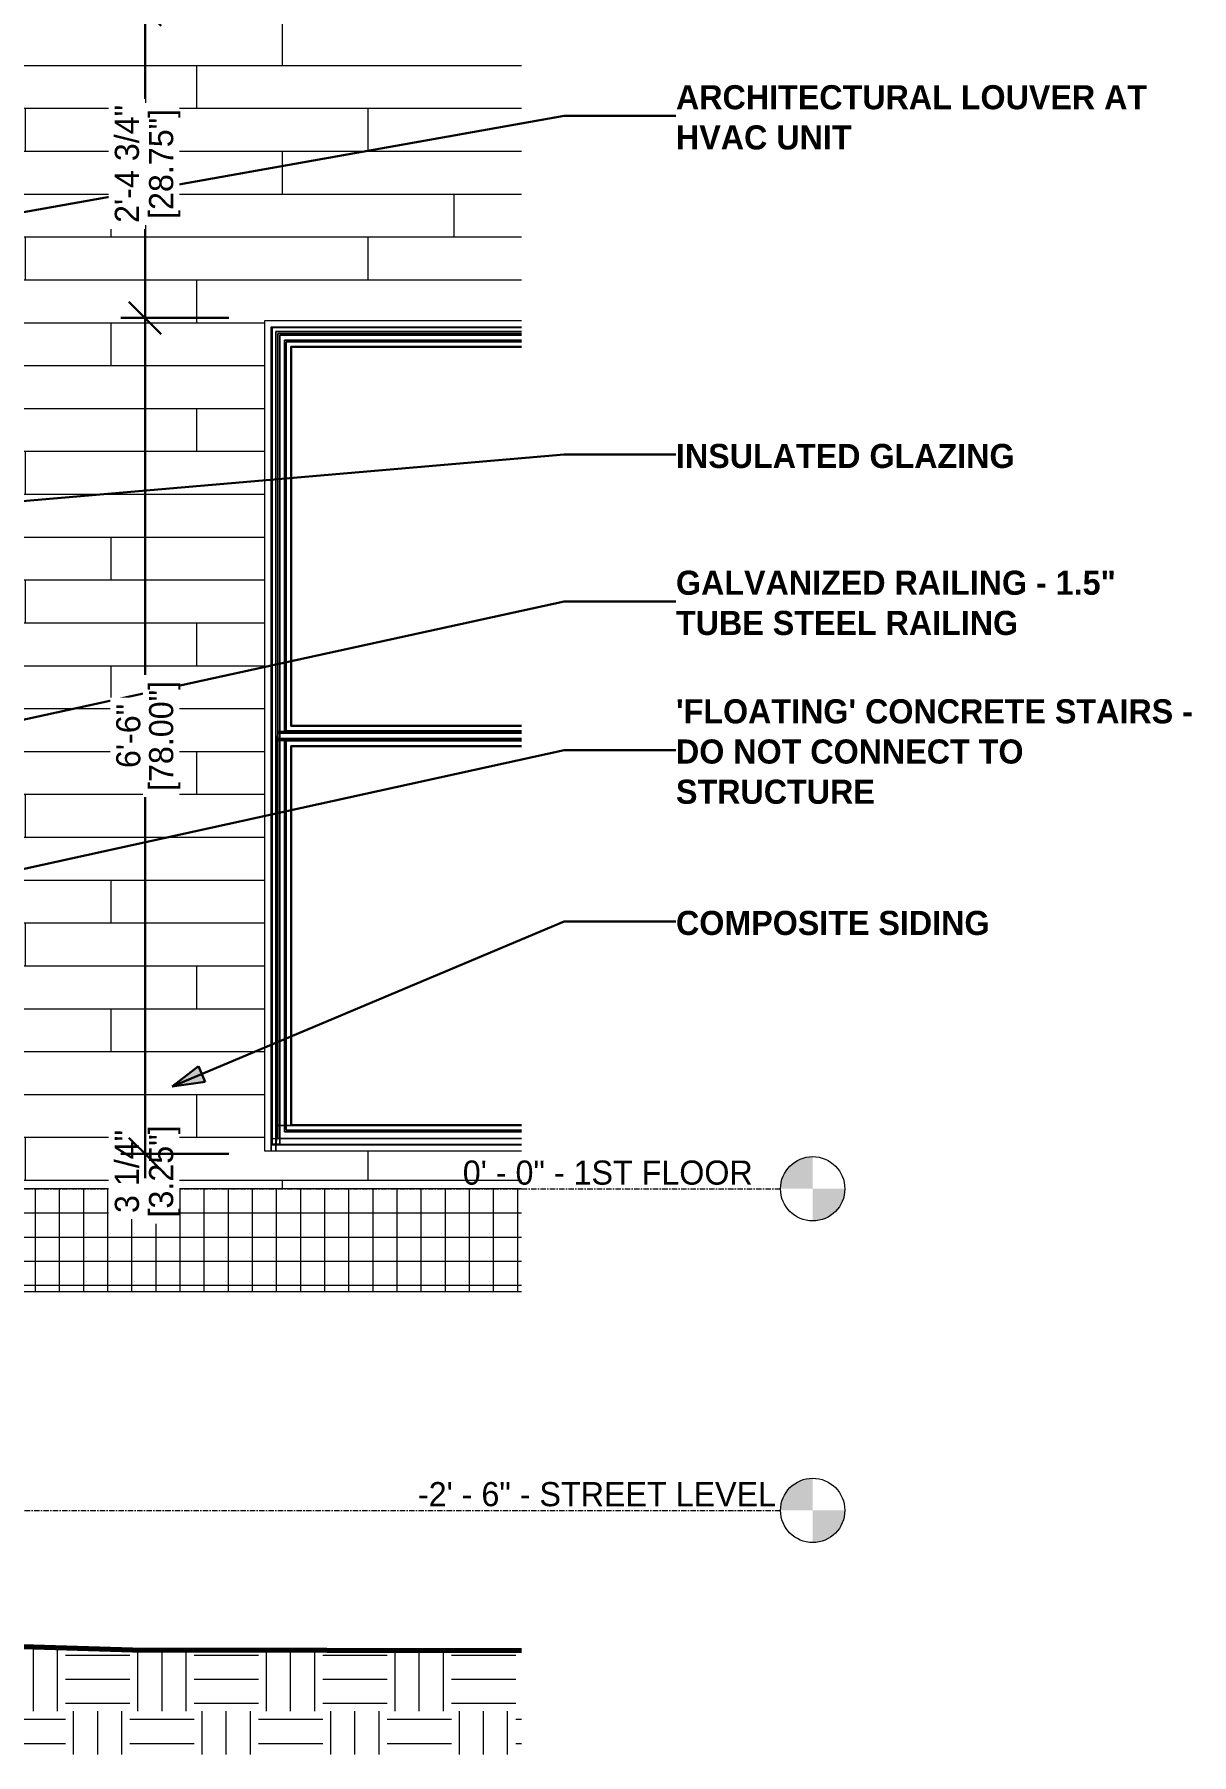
# Model space of a CAD drawing. Header units: inches. Extents: x 11989 to 12760, y -88 to 477.
# Drawn here: x 12647.6 to 12755.6, y -52.8 to 107.7 of the extents above; entities that cross this region are included whole.
import ezdxf

# ---------------------------------------------------------------- set-up
doc = ezdxf.new("R2010")
doc.units = ezdxf.units.IN
doc.header["$MEASUREMENT"] = 0
doc.linetypes.add('Grid Line 1_2_', pattern=[0.875, 0.5, -0.125, 0.125, -0.125])
for name, color, linetype, lineweight in [('0-4', 250, 'Continuous', 5), ('0-5', 165, 'Continuous', 5), ('A-ANNO-DIMS-1', 211, 'Continuous', 30), ('A-FLOR-LEVL', 51, 'Continuous', 9), ('A-FLOR-LEVL-1', 51, 'Grid Line 1_2_', 9), ('A-FLOR-LEVL-2', 147, 'Continuous', 9), ('A-GLAZ-3', 151, 'Continuous', 9), ('A-WALL-9', 113, 'Continuous', 9), ('A-WALL-PATT-3', 111, 'Continuous', 9), ('C-TOPO', 7, 'Continuous', 9), ('C-TOPO-2', 250, 'Continuous', 70), ('G-ANNO-TEXT', 231, 'Continuous', 30), ('G-ANNO-TEXT-1', 231, 'Continuous', 9), ('S-FNDN-2', 32, 'Continuous', 9)]:
    doc.layers.add(name, color=color, linetype=linetype, lineweight=lineweight)
doc.styles.add('Century Gothic', font='ufonts.com_century-gothic.ttf', dxfattribs={"height": 2.25})
doc.styles.add('Century Gothic_B', font='GOTHICB.TTF', dxfattribs={"height": 2.25})
doc.dimstyles.new('OD__1_16__Tol__', dxfattribs={"dimscale": 12, "dimtxt": 2.349379, "dimasz": 0.25, "dimexe": 0.1875, "dimexo": 0.125, "dimgap": 0.03125, "dimtad": 1, "dimdec": 4, "dimrnd": 0.0625, "dimzin": 3, "dimdsep": 46, "dimlunit": 4, "dimtxsty": 'Century Gothic', "dimblk1": 'OBLIQUE', "dimblk2": 'OBLIQUE', "dimsah": 1, "dimcen": 0.09, "dimdle": 0.1875, "dimazin": 0, "dimtfac": 1, "dimtdec": 4, "dimtix": 1, "dimtmove": 0, "dimatfit": 3, "dimfxl": 1, "dimtvp": 1, "dimtfill": 1, "dimfrac": 2, "dimtolj": 1, "dimtzin": 0, "dimlwd": 30, "dimlwe": 30, "dimarcsym": 2})

# ---------------------------------------------------------------- blocks, each defined once
blk = doc.blocks.new('CTR  - Topography_rvt-2-ELEVATION AT HVAC SCREEN')
at = {"layer": 'C-TOPO'}
h = blk.add_hatch(dxfattribs=at)
h.set_pattern_fill('FP_24', color=256, style=0, pattern_type=2)
h.set_pattern_definition([(0, (2870.499, 0), (6, 6), [6, -6]), (0, (2870.499, 2.25), (6, 6), [6, -6]), (0, (2870.499, 4.5), (6, 6), [6, -6]), (90, (2871.249, 5.25), (-6, 6), [6, -6]), (90, (2873.499, 5.25), (-6, 6), [6, -6]), (90, (2875.749, 5.25), (-6, 6), [6, -6])])
h.paths.add_polyline_path([(3356.56, -52.79), (3392.84, -52.79), (3392.84, -43.09), (3356.56, -43.05), (3268.37, -40.42), (3220.25, -40.35), (3184.76, -39.86), (3156.41, -39.79), (3144.32, -40.17), (3144.32, -52.79), (3353.85, -52.79)], flags=0)
for p, q in [((3392.84, -9.6), (3301.14, -9.6)), ((3268.37, -40.42), (3356.56, -43.05)), ((3356.56, -43.05), (3392.84, -43.09))]:
    blk.add_line(p, q, dxfattribs=at)
at = {"layer": 'C-TOPO-2'}
for p, q in [((3356.56, -43.05), (3268.37, -40.42)), ((3392.84, -43.09), (3356.56, -43.05))]:
    blk.add_line(p, q, dxfattribs=at)
blk = doc.blocks.new('Level - Level Head - Circle-V12-ELEVATION AT HVAC SCREEN')
at = {"layer": 'A-FLOR-LEVL'}
h = blk.add_hatch(color=256, dxfattribs=at)
edge = h.paths.add_edge_path(flags=0)
edge.add_line((3420.02, 0), (3417.02, 0))
edge.add_arc((3420.02, 0), 3, 90, 180, ccw=False)
edge.add_line((3420.02, 3), (3420.02, 0))
h = blk.add_hatch(color=256, dxfattribs=at)
edge = h.paths.add_edge_path(flags=0)
edge.add_line((3420.02, -3), (3420.02, 0))
edge.add_line((3420.02, 0), (3423.02, 0))
edge.add_arc((3420.02, 0), 3, 270, 360, ccw=False)
at = {"layer": 'A-FLOR-LEVL-2'}
blk.add_circle((3420.02, 0), 3, dxfattribs=at)
blk = doc.blocks.new('CTR - 1st Phase - Common Walls_rvt-2-ELEVATION AT HVAC SCREEN')
at = {"layer": 'A-FLOR-LEVL-1'}
for p, q in [((3010.49, 0), (3417.02, 0)), ((3010.49, -30), (3417.02, -30))]:
    blk.add_line(p, q, dxfattribs=at)
at = {"layer": '0-5'}
for p in [(0, 0), (0, -30)]:
    blk.add_blockref('Level - Level Head - Circle-V12-ELEVATION AT HVAC SCREEN', p, dxfattribs=at)
at = {"layer": 'A-FLOR-LEVL', "char_height": 2.25, "attachment_point": 1, "style": 'Century Gothic'}
for s, insert, width in [('0\' - 0" - 1ST FLOOR', (3387.37, 2.64), 32.4967), ('-2\' - 6" - STREET LEVEL', (3383.19, -27.36), 37.572)]:
    blk.add_mtext(s, dxfattribs=dict(at, insert=insert, width=width))
blk = doc.blocks.new('CTR - 1st Phase -Stairs _ Elevators_rvt-2-ELEVATION AT HVAC SCREEN')
at = {"layer": 'A-FLOR-LEVL-1'}
for p, q in [((3010.49, 0), (3417.02, 0)), ((3010.49, -30), (3417.02, -30))]:
    blk.add_line(p, q, dxfattribs=at)
at = {"layer": '0-5'}
for p in [(0, 0), (0, -30)]:
    blk.add_blockref('Level - Level Head - Circle-V12-ELEVATION AT HVAC SCREEN', p, dxfattribs=at)
at = {"layer": 'A-FLOR-LEVL', "char_height": 2.25, "attachment_point": 1, "style": 'Century Gothic'}
for s, insert, width in [('0\' - 0" - 1ST FLOOR', (3387.37, 2.64), 32.4967), ('-2\' - 6" - STREET LEVEL', (3383.19, -27.36), 37.572)]:
    blk.add_mtext(s, dxfattribs=dict(at, insert=insert, width=width))
blk = doc.blocks.new('Window-Double_Hung-Marvin-Essential - ESDH3066 - 1st Floor-3357218-ELEVATION AT HVAC SCREEN')
at = {"layer": 'A-GLAZ-3'}
for p, q in [((3369.5, 80.41), (3392.84, 80.41)), ((3369.5, 80.41), (3369.58, 80.33)), ((3369.5, 4.09), (3369.5, 80.41)), ((3369.54, 80.38), (3369.54, 4.66)), ((3392.84, 80.38), (3369.54, 80.38)), ((3369.54, 80.38), (3392.84, 80.38)), ((3369.54, 4.66), (3369.54, 80.38)), ((3392.84, 80.33), (3369.58, 80.33)), ((3369.58, 80.33), (3369.58, 4.17)), ((3392.84, 79.97), (3369.94, 79.97)), ((3369.94, 79.97), (3369.94, 42.25)), ((3369.94, 3.5), (3369.94, 79.97)), ((3369.94, 79.97), (3392.84, 79.97)), ((3392.84, 79.81), (3370.1, 79.81)), ((3370.1, 79.81), (3370.1, 42)), ((3370.1, 41.94), (3370.1, 79.81)), ((3370.1, 79.81), (3392.84, 79.81)), ((3370.1, 41.94), (3370.1, 79.81)), ((3370.1, 79.81), (3392.84, 79.81)), ((3370.1, 79.81), (3370.1, 41.94)), ((3392.84, 79.81), (3370.1, 79.81)), ((3392.84, 79.63), (3370.29, 79.63)), ((3370.29, 79.63), (3370.29, 4.19)), ((3370.29, 79.63), (3392.84, 79.63)), ((3370.29, 4.17), (3370.29, 79.63)), ((3392.84, 79.19), (3370.72, 79.19)), ((3370.72, 79.19), (3370.72, 42.56)), ((3370.72, 42.56), (3370.72, 79.19)), ((3370.72, 79.19), (3392.84, 79.19)), ((3370.88, 42.72), (3370.88, 79.03)), ((3370.88, 79.03), (3392.84, 79.03)), ((3392.84, 79.03), (3370.88, 79.03)), ((3370.88, 79.03), (3370.88, 42.72)), ((3371.38, 78.53), (3371.32, 78.59)), ((3371.32, 43.16), (3371.32, 78.59)), ((3371.32, 78.59), (3392.84, 78.59)), ((3371.38, 78.53), (3371.32, 78.59)), ((3371.32, 78.59), (3371.32, 43.16)), ((3392.84, 78.59), (3371.32, 78.59)), ((3392.84, 78.53), (3371.38, 78.53)), ((3371.38, 78.53), (3392.84, 78.53)), ((3371.38, 78.53), (3371.38, 43.22)), ((3371.38, 43.22), (3371.38, 78.53)), ((3371.38, 43.22), (3371.38, 78.53)), ((3371.38, 78.53), (3371.38, 43.22)), ((3371.38, 78.53), (3392.84, 78.53)), ((3392.84, 78.53), (3371.38, 78.53)), ((3369.94, 42.25), (3369.94, 5.91)), ((3369.94, 42.25), (3370, 42.25)), ((3369.94, 4.46), (3369.94, 42.25)), ((3370, 42.25), (3369.94, 42.25)), ((3369.94, 42.25), (3369.94, 4.2)), ((3370, 42.25), (3370, 4.46)), ((3370, 4.2), (3370, 42.25)), ((3370.1, 42.56), (3370.1, 42.68)), ((3370.1, 42.68), (3370.29, 42.68)), ((3370.29, 42.68), (3370.1, 42.68)), ((3370.1, 42.68), (3370.1, 42.5)), ((3370.1, 42.5), (3370.1, 42.56)), ((3370.1, 42.56), (3370.1, 42.5)), ((3370.1, 42.5), (3370.1, 42.56)), ((3370.1, 42.5), (3370.1, 42)), ((3370.1, 42), (3370.1, 42.5)), ((3370.1, 42.5), (3370.1, 42)), ((3370.1, 42), (3370.1, 42.5)), ((3370.1, 42), (3370.1, 41.94)), ((3370.1, 41.94), (3370.1, 42)), ((3370.1, 41.94), (3370.1, 42)), ((3370.1, 42), (3370.1, 41.94)), ((3370.29, 42), (3370.1, 42)), ((3370.29, 42), (3370.1, 42)), ((3370.1, 42), (3370.1, 41.94)), ((3370.1, 41.94), (3370.1, 42)), ((3370.1, 42), (3370.1, 41.94)), ((3370.1, 41.94), (3370.1, 41.81)), ((3370.1, 41.81), (3370.1, 41.94)), ((3370.1, 41.94), (3370.1, 41.81)), ((3370.1, 41.81), (3370.1, 41.94)), ((3370.1, 41.94), (3370.29, 41.94)), ((3370.29, 41.94), (3370.1, 41.94)), ((3370.29, 41.94), (3370.1, 41.94)), ((3370.29, 41.94), (3370.1, 41.94)), ((3370.1, 41.94), (3370.1, 41.81)), ((3370.1, 41.81), (3370.1, 41.94)), ((3370.1, 41.94), (3370.29, 41.94)), ((3370.29, 41.94), (3370.1, 41.94)), ((3370.29, 41.94), (3370.1, 41.94)), ((3370.1, 41.94), (3370.29, 41.94)), ((3370.1, 41.81), (3370.1, 4.69)), ((3370.1, 4.69), (3370.1, 41.81)), ((3370.29, 41.81), (3370.1, 41.81)), ((3370.29, 41.81), (3370.1, 41.81)), ((3370.1, 41.81), (3370.1, 4.69)), ((3370.1, 4.69), (3370.1, 41.81)), ((3370.29, 42.56), (3370.11, 42.56)), ((3370.11, 42.56), (3370.29, 42.56)), ((3370.29, 42.5), (3370.11, 42.5)), ((3370.11, 42.5), (3370.29, 42.5)), ((3370.29, 42.5), (3370.11, 42.5)), ((3370.11, 42.5), (3370.29, 42.5)), ((3370.29, 42.68), (3370.72, 42.68)), ((3370.72, 42.68), (3370.29, 42.68)), ((3370.72, 42.56), (3370.29, 42.56)), ((3370.29, 42.56), (3370.72, 42.56)), ((3392.84, 42.5), (3370.29, 42.5)), ((3370.29, 42.5), (3392.84, 42.5)), ((3392.84, 42.5), (3370.29, 42.5)), ((3370.29, 42.5), (3392.84, 42.5)), ((3392.84, 42), (3370.29, 42)), ((3392.84, 42), (3370.29, 42)), ((3370.29, 41.94), (3392.84, 41.94)), ((3392.84, 41.94), (3370.29, 41.94)), ((3392.84, 41.94), (3370.29, 41.94)), ((3392.84, 41.94), (3370.29, 41.94)), ((3370.29, 41.94), (3392.84, 41.94)), ((3392.84, 41.94), (3370.29, 41.94)), ((3392.84, 41.94), (3370.29, 41.94)), ((3370.29, 41.94), (3392.84, 41.94)), ((3392.84, 41.81), (3370.29, 41.81)), ((3392.84, 41.81), (3370.29, 41.81)), ((3392.84, 42.56), (3370.72, 42.56)), ((3370.72, 42.56), (3392.84, 42.56)), ((3370.72, 42.56), (3392.84, 42.56)), ((3392.84, 42.56), (3370.72, 42.56)), ((3392.84, 41.94), (3370.72, 41.94)), ((3370.72, 41.94), (3370.72, 41.81)), ((3370.72, 41.94), (3392.84, 41.94)), ((3370.72, 41.81), (3370.72, 41.94)), ((3370.72, 41.81), (3370.72, 5.31)), ((3370.72, 5.31), (3370.72, 41.81)), ((3370.73, 42.68), (3392.84, 42.68)), ((3392.84, 42.68), (3370.73, 42.68)), ((3392.84, 42.72), (3370.88, 42.72)), ((3370.88, 42.72), (3392.84, 42.72)), ((3370.88, 5.47), (3370.88, 41.78)), ((3370.88, 41.78), (3392.84, 41.78)), ((3392.84, 41.78), (3370.88, 41.78)), ((3370.88, 41.78), (3370.88, 5.47)), ((3371.38, 43.22), (3371.32, 43.16)), ((3371.38, 43.22), (3371.32, 43.16)), ((3392.84, 43.16), (3371.32, 43.16)), ((3371.32, 43.16), (3392.84, 43.16)), ((3371.38, 43.22), (3392.84, 43.22)), ((3392.84, 43.22), (3371.38, 43.22)), ((3392.84, 43.22), (3371.38, 43.22)), ((3371.38, 43.22), (3392.84, 43.22)), ((3371.38, 41.28), (3371.32, 41.34)), ((3371.32, 41.34), (3392.84, 41.34)), ((3371.32, 5.91), (3371.32, 41.34)), ((3392.84, 41.34), (3371.32, 41.34)), ((3371.32, 41.34), (3371.38, 41.28)), ((3371.32, 41.34), (3371.32, 5.91)), ((3392.84, 41.28), (3371.38, 41.28)), ((3371.38, 41.28), (3392.84, 41.28)), ((3371.38, 41.28), (3371.38, 5.97)), ((3371.38, 5.97), (3371.38, 41.28)), ((3371.38, 41.28), (3392.84, 41.28)), ((3371.38, 5.97), (3371.38, 41.28)), ((3371.38, 5.97), (3371.38, 41.28)), ((3371.38, 41.28), (3392.84, 41.28)), ((3369.94, 5.91), (3370, 5.91)), ((3370, 5.91), (3369.94, 5.91)), ((3369.94, 5.91), (3369.94, 4.66)), ((3370, 5.91), (3370.1, 5.91)), ((3370.1, 5.91), (3370, 5.91)), ((3370.1, 5.91), (3370.29, 5.91)), ((3370.29, 5.91), (3370.1, 5.91)), ((3370.29, 5.91), (3370.71, 5.91)), ((3370.71, 5.91), (3370.29, 5.91)), ((3370.72, 5.31), (3392.84, 5.31)), ((3392.84, 5.31), (3370.72, 5.31)), ((3370.73, 5.91), (3370.88, 5.91)), ((3370.88, 5.91), (3370.73, 5.91)), ((3370.88, 5.91), (3371.32, 5.91)), ((3371.32, 5.91), (3370.88, 5.91)), ((3392.84, 5.47), (3370.88, 5.47)), ((3370.88, 5.47), (3392.84, 5.47)), ((3371.38, 5.97), (3371.32, 5.91)), ((3371.32, 5.91), (3371.38, 5.97)), ((3392.84, 5.91), (3371.32, 5.91)), ((3371.32, 5.91), (3392.84, 5.91)), ((3392.84, 5.91), (3371.32, 5.91)), ((3371.32, 5.91), (3392.84, 5.91)), ((3371.38, 5.97), (3392.84, 5.97)), ((3392.84, 5.97), (3371.38, 5.97)), ((3392.84, 5.97), (3371.38, 5.97)), ((3392.84, 5.97), (3371.38, 5.97)), ((3369.5, 4.66), (3369.5, 4.19)), ((3369.5, 4.19), (3369.5, 4.66)), ((3369.58, 4.66), (3369.5, 4.66)), ((3369.5, 4.19), (3369.5, 4.09)), ((3369.5, 4.09), (3369.5, 4.19)), ((3369.5, 4.19), (3369.58, 4.19)), ((3369.58, 4.17), (3369.5, 4.09)), ((3369.5, 4.09), (3369.5, 3.51)), ((3369.5, 3.51), (3369.5, 4.09)), ((3369.5, 4.09), (3392.84, 4.09)), ((3369.54, 4.66), (3369.54, 4.64)), ((3369.54, 4.64), (3369.54, 4.66)), ((3369.54, 4.64), (3369.54, 4.19)), ((3369.54, 4.19), (3369.54, 4.64)), ((3369.54, 4.19), (3369.54, 4.12)), ((3369.54, 4.12), (3369.54, 4.19)), ((3369.54, 4.12), (3392.84, 4.12)), ((3392.84, 4.12), (3369.54, 4.12)), ((3370, 4.66), (3369.58, 4.66)), ((3369.58, 4.19), (3370.29, 4.19)), ((3370.29, 4.17), (3369.58, 4.17)), ((3369.94, 4.66), (3369.94, 4.2)), ((3370, 4.46), (3369.94, 4.46)), ((3369.94, 4.46), (3369.94, 4.2)), ((3369.94, 4.2), (3369.94, 4.19)), ((3369.94, 4.2), (3370, 4.2)), ((3369.94, 4.19), (3369.94, 4.09)), ((3369.94, 4.09), (3369.94, 3.5)), ((3370.29, 4.66), (3370, 4.66)), ((3370, 4.2), (3370, 4.46)), ((3370.1, 4.69), (3370.29, 4.69)), ((3370.29, 4.69), (3370.1, 4.69)), ((3370.1, 4.69), (3370.29, 4.69)), ((3370.29, 4.69), (3370.1, 4.69)), ((3370.29, 4.69), (3392.84, 4.69)), ((3392.84, 4.69), (3370.29, 4.69)), ((3370.29, 4.69), (3392.84, 4.69)), ((3392.84, 4.69), (3370.29, 4.69)), ((3392.84, 4.66), (3370.29, 4.66)), ((3370.29, 4.19), (3370.29, 4.17))]:
    blk.add_line(p, q, dxfattribs=at)
blk = doc.blocks.new('Level - Level Head - Circle-50818-ELEVATION AT HVAC SCREEN')
at = {"layer": 'A-FLOR-LEVL'}
h = blk.add_hatch(color=256, dxfattribs=at)
edge = h.paths.add_edge_path(flags=0)
edge.add_line((3420.02, 0), (3417.02, 0))
edge.add_arc((3420.02, 0), 3, 90, 180, ccw=False)
edge.add_line((3420.02, 3), (3420.02, 0))
h = blk.add_hatch(color=256, dxfattribs=at)
edge = h.paths.add_edge_path(flags=0)
edge.add_line((3420.02, -3), (3420.02, 0))
edge.add_line((3420.02, 0), (3423.02, 0))
edge.add_arc((3420.02, 0), 3, 270, 360, ccw=False)
blk.add_circle((3420.02, 0), 3, dxfattribs=at)
blk = doc.blocks.new('_Oblique')
at = {"color": 0, "linetype": 'ByBlock', "lineweight": -2}
blk.add_line((-0.5, -0.5), (0.5, 0.5), dxfattribs=at)
blk = doc.blocks.new('DIMBLOCK47-ELEVATION AT HVAC SCREEN')
at = {"layer": 'A-ANNO-DIMS-1', "color": 0, "lineweight": 30, "transparency": 16777216}
for p, q in [((12657.92, 3.25), (12657.92, 6.25)), ((12665.73, 3.25), (12655.67, 3.25)), ((12657.92, 0), (12657.92, 3.25)), ((12657.3, 0), (12660.17, 0)), ((12657.92, 0), (12657.92, -3))]:
    blk.add_line(p, q, dxfattribs=at)
at = {"layer": 'Defpoints', "color": 0, "transparency": 16777216}
blk.add_point((12667.23, 3.25), dxfattribs=at)
at = {"layer": 'A-ANNO-DIMS-1', "color": 0, "lineweight": 30, "transparency": 16777216, "xscale": 3, "yscale": 3, "zscale": 3}
for p, rotation in [((12657.92, 3.25), 270), ((12657.92, 0), 90)]:
    blk.add_blockref('_Oblique', p, dxfattribs=dict(at, rotation=rotation))
at = {"layer": 'A-ANNO-DIMS-1', "color": 0, "transparency": 16777216, "insert": (12656.24, 1.62), "char_height": 2.25, "attachment_point": 5, "rotation": 90, "style": 'Century Gothic', "bg_fill": 3, "box_fill_scale": 1.25, "bg_fill_color": 256, "bg_fill_true_color": 13158600, "bg_fill_transparency": 0}
blk.add_mtext('\\A1;3 1/4"', dxfattribs=at)
at = {"layer": 'Defpoints', "color": 0, "transparency": 16777216}
blk.add_point((12655.8, 0), dxfattribs=at)
at = {"layer": 'A-ANNO-DIMS-1', "color": 0, "transparency": 16777216, "insert": (12659.76, 1.62), "char_height": 2.25, "attachment_point": 5, "rotation": 90, "style": 'Century Gothic', "bg_fill": 3, "box_fill_scale": 1.25, "bg_fill_color": 256, "bg_fill_true_color": 13158600, "bg_fill_transparency": 0}
blk.add_mtext('\\A1;[3.25"]', dxfattribs=at)
at = {"layer": 'Defpoints', "color": 0, "transparency": 16777216}
blk.add_point((12657.92, 3.25), dxfattribs=at)
blk = doc.blocks.new('DIMBLOCK48-ELEVATION AT HVAC SCREEN')
at = {"layer": 'A-ANNO-DIMS-1', "color": 0, "lineweight": 30, "transparency": 16777216}
for p, q in [((12657.92, 1), (12657.92, 83.5)), ((12665.73, 81.25), (12655.67, 81.25)), ((12665.73, 3.25), (12655.67, 3.25))]:
    blk.add_line(p, q, dxfattribs=at)
at = {"layer": 'Defpoints', "color": 0, "transparency": 16777216}
for p in [(12657.92, 81.25), (12667.23, 81.25), (12667.23, 3.25)]:
    blk.add_point(p, dxfattribs=at)
at = {"layer": 'A-ANNO-DIMS-1', "color": 0, "lineweight": 30, "transparency": 16777216, "xscale": 3, "yscale": 3, "zscale": 3}
for p, rotation in [((12657.92, 81.25), 90), ((12657.92, 3.25), 270)]:
    blk.add_blockref('_Oblique', p, dxfattribs=dict(at, rotation=rotation))
at = {"layer": 'A-ANNO-DIMS-1', "color": 0, "transparency": 16777216, "insert": (12656.37, 42.25), "char_height": 2.25, "attachment_point": 5, "rotation": 90, "style": 'Century Gothic', "bg_fill": 3, "box_fill_scale": 1.25, "bg_fill_color": 256, "bg_fill_true_color": 13158600, "bg_fill_transparency": 0}
blk.add_mtext('\\A1;6\'-6"', dxfattribs=at)
at = {"layer": 'A-ANNO-DIMS-1', "color": 0, "transparency": 16777216, "insert": (12659.76, 42.25), "char_height": 2.25, "attachment_point": 5, "rotation": 90, "style": 'Century Gothic', "bg_fill": 3, "box_fill_scale": 1.25, "bg_fill_color": 256, "bg_fill_true_color": 13158600, "bg_fill_transparency": 0}
blk.add_mtext('\\A1;[78.00"]', dxfattribs=at)
blk = doc.blocks.new('DIMBLOCK49-ELEVATION AT HVAC SCREEN')
at = {"layer": 'A-ANNO-DIMS-1', "color": 0, "lineweight": 30, "transparency": 16777216}
for p, q in [((12657.92, 79), (12657.92, 112.25)), ((12657.3, 110), (12660.17, 110)), ((12665.73, 81.25), (12655.67, 81.25))]:
    blk.add_line(p, q, dxfattribs=at)
at = {"layer": 'Defpoints', "color": 0, "transparency": 16777216}
for p in [(12655.8, 110), (12657.92, 110), (12667.23, 81.25)]:
    blk.add_point(p, dxfattribs=at)
at = {"layer": 'A-ANNO-DIMS-1', "color": 0, "lineweight": 30, "transparency": 16777216, "xscale": 3, "yscale": 3, "zscale": 3}
for p, rotation in [((12657.92, 110), 90), ((12657.92, 81.25), 270)]:
    blk.add_blockref('_Oblique', p, dxfattribs=dict(at, rotation=rotation))
at = {"layer": 'A-ANNO-DIMS-1', "color": 0, "transparency": 16777216, "insert": (12656.24, 95.62), "char_height": 2.25, "attachment_point": 5, "rotation": 90, "style": 'Century Gothic', "bg_fill": 3, "box_fill_scale": 1.25, "bg_fill_color": 256, "bg_fill_true_color": 13158600, "bg_fill_transparency": 0}
blk.add_mtext('\\A1;2\'-4 3/4"', dxfattribs=at)
at = {"layer": 'A-ANNO-DIMS-1', "color": 0, "transparency": 16777216, "insert": (12659.76, 95.62), "char_height": 2.25, "attachment_point": 5, "rotation": 90, "style": 'Century Gothic', "bg_fill": 3, "box_fill_scale": 1.25, "bg_fill_color": 256, "bg_fill_true_color": 13158600, "bg_fill_transparency": 0}
blk.add_mtext('\\A1;[28.75"]', dxfattribs=at)

msp = doc.modelspace()

# ---------------------------------------------------------------- hatches: boundary and pattern name
at = {"layer": 'A-WALL-PATT-3'}
h = msp.add_hatch(dxfattribs=at)
h.set_pattern_fill('FP_26', color=256, style=0, pattern_type=2)
h.set_pattern_definition([(0, (11942.747, 0.8), (0, 4), []), (90, (11942.747, 0.8), (-8, 8), [4, -28]), (90, (11958.747, 4.8), (-8, 8), [4, -28])])
h.paths.add_polyline_path([(12439.52158, 0), (12441.02158, 0), (12441.02158, 2.84513), (12440.99125, 2.87224), (12440.87206, 3.05317), (12440.79714, 3.26388), (12440.77158, 3.5), (12440.77158, 39.33415), (12440.79714, 39.56027), (12440.87206, 39.77097), (12440.99125, 39.95191), (12441.14658, 40.09075), (12441.32747, 40.17802), (12441.52158, 40.20779), (12441.7157, 40.17802), (12441.89658, 40.09075), (12442.05191, 39.95191), (12442.1711, 39.77097), (12442.24603, 39.56027), (12442.27158, 39.33415), (12442.27158, 3.48999), (12442.24603, 3.26388), (12442.1711, 3.05317), (12442.02158, 2.84513), (12442.02158, 0), (12693.03758, 0), (12693.03758, 3.5), (12669.1083, 3.5), (12669.1083, 81), (12693.03758, 81), (12693.03758, 109.25), (12334.87758, 109.25), (12334.87758, 81), (12359.42158, 81), (12359.42158, 41.75), (12385.52158, 41.75), (12385.52158, 42), (12390.02158, 42), (12390.02158, 41.75), (12390.77158, 41.75), (12390.77158, 36.25), (12390.02158, 36.25), (12390.02158, 35.75), (12390.77158, 35.75), (12390.77158, 30.25), (12390.02158, 30.25), (12390.02158, 29.75), (12390.77158, 29.75), (12390.77158, 24.25), (12390.02158, 24.25), (12390.02158, 23.75), (12390.77158, 23.75), (12390.77158, 18.25), (12390.02158, 18.25), (12390.02158, 17.75), (12390.77158, 17.75), (12390.77158, 12.25), (12390.02158, 12.25), (12390.02158, 11.75), (12390.77158, 11.75), (12390.77158, 6.25), (12390.02158, 6.25), (12390.02158, 5.75), (12390.77158, 5.75), (12390.77158, 0.25), (12390.02158, 0.25), (12390.02158, 0), (12392.02158, 0), (12392.02158, 2.84513), (12391.99125, 2.87224), (12391.87206, 3.05317), (12391.79714, 3.26388), (12391.77158, 3.5), (12391.77158, 39.33415), (12391.79714, 39.56027), (12391.87206, 39.77097), (12391.99125, 39.95191), (12392.14658, 40.09075), (12392.32747, 40.17802), (12392.52158, 40.20779), (12392.7157, 40.17802), (12392.89658, 40.09075), (12393.05191, 39.95191), (12393.1711, 39.77097), (12393.24603, 39.56027), (12393.27158, 39.33415), (12393.27158, 3.48999), (12393.24603, 3.26388), (12393.1711, 3.05317), (12393.02158, 2.84513), (12393.02158, 0), (12394.52158, 0), (12394.52158, 33.33415), (12394.54714, 33.56027), (12394.64729, 33.80927), (12394.74125, 33.95191), (12394.89658, 34.09075), (12395.07747, 34.17802), (12395.27158, 34.20779), (12395.4657, 34.17802), (12395.64658, 34.09075), (12395.80191, 33.95191), (12395.93413, 33.73434), (12395.99603, 33.56027), (12396.02158, 33.27894), (12396.02158, 0), (12438.02158, 0), (12438.03003, 33.40889), (12438.04714, 33.56027), (12438.14729, 33.80927), (12438.24125, 33.95191), (12438.40821, 34.09636), (12438.57747, 34.17802), (12438.77158, 34.20779), (12438.9657, 34.17802), (12439.14658, 34.09075), (12439.30191, 33.95191), (12439.4211, 33.77097), (12439.49603, 33.56027), (12439.52158, 33.27894), (12439.52158, 1.18719)], flags=0)
h.paths.add_polyline_path([(12334.87758, 0), (12349.44908, 0), (12349.44908, 0.25), (12334.87758, 0.25), (12334.87758, 0.13303)], flags=0)
h.paths.add_polyline_path([(12357.26258, 0), (12385.52158, 0), (12385.52158, 0.25), (12352.44908, 0.25), (12352.44908, 0)], flags=0)
h.paths.add_polyline_path([(12547.53508, 3.5), (12515.57158, 3.5), (12515.57158, 81), (12551.07158, 81), (12551.07158, 3.5), (12550.33321, 3.5)], flags=0)
h.paths.add_polyline_path([(12515.07158, 3.5), (12479.57158, 3.5), (12479.57158, 81), (12515.07158, 81), (12515.07158, 3.7499)], flags=0)
h.paths.add_polyline_path([(12551.57158, 3.5), (12551.57158, 81), (12587.07158, 81), (12587.07158, 3.5), (12553.13133, 3.5)], flags=0)
h.paths.add_polyline_path([(12368.45508, 5.75), (12385.52158, 5.75), (12385.52158, 6.25), (12359.42158, 6.25), (12359.42158, 5.75), (12362.85883, 5.75)], flags=0)
h.paths.add_polyline_path([(12359.42158, 11.75), (12385.52158, 11.75), (12385.52158, 12.25), (12359.42158, 12.25)], flags=0)
h.paths.add_polyline_path([(12379.64758, 17.75), (12385.52158, 17.75), (12385.52158, 18.25), (12359.42158, 18.25), (12359.42158, 17.75)], flags=0)
h.paths.add_polyline_path([(12424.41758, 23.3125), (12401.07158, 23.3125), (12401.07158, 68.3125), (12430.07158, 68.3125), (12430.07158, 23.3125), (12429.50908, 23.3125)], flags=0)
h.paths.add_polyline_path([(12610.97158, 23.3125), (12608.97158, 23.3125), (12608.97158, 68.3125), (12637.97158, 68.3125), (12637.97158, 23.3125), (12635.97158, 23.3125)], flags=0)
h.paths.add_polyline_path([(12379.64758, 23.75), (12385.52158, 23.75), (12385.52158, 24.25), (12359.42158, 24.25), (12359.42158, 23.75)], flags=0)
h.paths.add_polyline_path([(12379.64758, 29.75), (12385.52158, 29.75), (12385.52158, 30.25), (12359.42158, 30.25), (12359.42158, 29.75)], flags=0)
h.paths.add_polyline_path([(12385.52158, 35.75), (12385.52158, 36.25), (12359.42158, 36.25), (12359.42158, 35.75), (12379.64758, 35.75)], flags=0)
h = msp.add_hatch(dxfattribs=at)
h.set_pattern_fill('FP_25', color=256, style=0, pattern_type=2)
h.set_pattern_definition([(0, (12170.6968, 0), (0, 2.25), []), (90, (12170.6968, 0), (-2.25, 1e-16), [])])
h.paths.add_polyline_path([(12520.45173, -40.34805), (12520.45212, -40.34805), (12513.95758, -40.25903)], flags=0)
h.paths.add_polyline_path([(12384.52158, -40.17224), (12388.52158, -40.13256), (12388.52158, -30), (12385.52158, -30), (12385.52158, -29.75), (12352.44908, -29.75), (12352.44908, -30), (12349.44908, -30), (12349.44908, -29.75), (12334.87758, -29.75), (12334.87758, -34), (12384.52158, -34), (12384.52158, -40.13256)], flags=0)
h.paths.add_polyline_path([(12444.52158, -40.16767), (12444.52168, -40.16767), (12446.80258, -40.09576)], flags=0)
h.paths.add_polyline_path([(12334.87758, -24.25), (12349.44908, -24.25), (12349.44908, -23.75), (12334.87758, -23.75), (12334.87758, -24)], flags=0)
h.paths.add_polyline_path([(12352.44908, -24.25), (12385.52158, -24.25), (12385.52158, -23.75), (12352.44908, -23.75), (12352.44908, -24)], flags=0)
h.paths.add_polyline_path([(12352.44908, -18.25), (12385.52158, -18.25), (12385.52158, -17.75), (12352.44908, -17.75), (12352.44908, -18)], flags=0)
h.paths.add_polyline_path([(12334.87758, -18.25), (12349.44908, -18.25), (12349.44908, -17.75), (12334.87758, -17.75), (12334.87758, -18)], flags=0)
h.paths.add_polyline_path([(12533.40463, -17.62349), (12601.33456, -9.6), (12693.03758, -9.6), (12693.03758, 0), (12442.02158, 0), (12442.02158, -0.75), (12444.52158, -0.75), (12444.52158, -15.6), (12467.44748, -15.6), (12513.95758, -17.02687)], flags=0)
h.paths.add_polyline_path([(12394.52158, -0.75), (12394.52158, 0), (12393.02158, 0), (12393.02158, -0.75), (12393.63821, -0.75)], flags=0)
h.paths.add_polyline_path([(12435.61008, -0.75), (12438.02158, -0.75), (12438.02158, 0), (12396.02158, 0), (12396.02158, -0.75), (12424.41758, -0.75)], flags=0)
h.paths.add_polyline_path([(12441.02158, -0.75), (12441.02158, 0), (12439.52158, 0), (12439.52158, -0.75), (12440.52708, -0.75)], flags=0)
h.paths.add_polyline_path([(12392.02158, -0.75), (12392.02158, 0), (12390.02158, 0), (12390.02158, -0.25), (12390.77158, -0.25), (12390.77158, -0.75), (12391.52708, -0.75)], flags=0)
h.paths.add_polyline_path([(12352.44908, -0.25), (12385.52158, -0.25), (12385.52158, 0), (12352.44908, 0), (12352.44908, -0.1879)], flags=0)
h.paths.add_polyline_path([(12349.44908, -0.25), (12349.44908, 0), (12334.87758, 0), (12334.87758, -0.25)], flags=0)

# ---------------------------------------------------------------- linework, layer by layer
at = {"layer": 'A-FLOR-LEVL-1'}
for p, q in [((12310.69014, 0), (12717.2221, 0)), ((12310.69014, -30), (12717.2221, -30))]:
    msp.add_line(p, q, dxfattribs=at)
at = {"layer": 'A-WALL-9'}
for p, q in [((12669.1083, 3.5), (12669.1083, 81)), ((12669.1083, 81), (12693.03758, 81)), ((12693.03758, 3.5), (12669.1083, 3.5))]:
    msp.add_line(p, q, dxfattribs=at)
at = {"layer": 'G-ANNO-TEXT'}
for p, q in [((12419.91309, 50.8621), (12697.04278, 100.09057)), ((12697.04278, 100.09057), (12707.46281, 100.09057)), ((12521.48572, 53.41022), (12697.04278, 68.49964)), ((12697.04278, 68.49964), (12707.46281, 68.49964)), ((12438.63237, -1.71772), (12697.04278, 54.79386)), ((12697.04278, 54.79386), (12707.46281, 54.79386)), ((12422.37096, -19.47604), (12697.04278, 40.92205)), ((12697.04278, 40.92205), (12707.46281, 40.92205)), ((12697.04278, 24.93178), (12707.46281, 24.93178))]:
    msp.add_line(p, q, dxfattribs=at)
at = {"layer": 'S-FNDN-2'}
msp.add_line((12693.03758, 0), (12442.02158, 0), dxfattribs=at)

# ---------------------------------------------------------------- block references
at = {"layer": '0-4'}
for name in ['CTR - 1st Phase - Common Walls_rvt-2-ELEVATION AT HVAC SCREEN', 'CTR - 1st Phase -Stairs _ Elevators_rvt-2-ELEVATION AT HVAC SCREEN', 'CTR  - Topography_rvt-2-ELEVATION AT HVAC SCREEN']:
    msp.add_blockref(name, (9300.19785, 0), dxfattribs=at)
at = {"layer": 'A-FLOR-LEVL'}
for p in [(9300.19785, 0), (9300.19785, -30)]:
    msp.add_blockref('Level - Level Head - Circle-50818-ELEVATION AT HVAC SCREEN', p, dxfattribs=at)
at = {"layer": 'A-GLAZ-3'}
msp.add_blockref('Window-Double_Hung-Marvin-Essential - ESDH3066 - 1st Floor-3357218-ELEVATION AT HVAC SCREEN', (9300.19785, 0), dxfattribs=at)

# ---------------------------------------------------------------- texts
at = {"layer": 'A-FLOR-LEVL', "char_height": 2.25, "attachment_point": 1, "style": 'Century Gothic'}
for s, insert, width in [('0\' - 0" - 1ST FLOOR', (12687.5688, 2.6377), 32.49675), ('-2\' - 6" - STREET LEVEL', (12683.38298, -27.3623), 37.572)]:
    msp.add_mtext(s, dxfattribs=dict(at, insert=insert, width=width))
at = {"layer": 'G-ANNO-TEXT-1', "char_height": 2.25, "attachment_point": 1, "style": 'Century Gothic_B'}
for s, insert, width in [('ARCHITECTURAL LOUVER AT', (12707.46281, 102.96675), 50.52525), ('HVAC UNIT', (12707.46281, 99.21675), 20.37675), ('INSULATED GLAZING', (12707.46281, 69.50023), 37.4205), ('GALVANIZED RAILING - 1.5"', (12707.46281, 57.67004), 50.7525), ('TUBE STEEL RAILING', (12707.46281, 53.92004), 34.9965), ("'FLOATING' CONCRETE STAIRS -", (12707.46281, 45.67382), 56.88825), ('DO NOT CONNECT TO', (12707.46281, 41.92382), 40.4505), ('STRUCTURE', (12707.46281, 38.17382), 19.8465), ('COMPOSITE SIDING', (12707.46281, 25.93237), 36.057)]:
    msp.add_mtext(s, dxfattribs=dict(at, insert=insert, width=width))

# ---------------------------------------------------------------- next in the draw order: dimensions: what is measured, and where the dimension line sits
at = {"layer": 'A-ANNO-DIMS-1'}
dim = msp.add_linear_dim(base=(12657.92444, 3.25), p1=(12655.80312, 0), p2=(12667.2333, 3.25), angle=90, dimstyle='OD__1_16__Tol__', override={"dimpost": '<>\\X', "dimfxl": 11.883246}, dxfattribs=at)
dim.commit()
dim.dimension.update_dxf_attribs({"geometry": 'DIMBLOCK47-ELEVATION AT HVAC SCREEN', "text_midpoint": (12657.92444, 1.625)})

# ---------------------------------------------------------------- next in the draw order: dimensions: what is measured, and where the dimension line sits
dim = msp.add_linear_dim(base=(12657.92444, 81.25), p1=(12667.2333, 3.25), p2=(12667.2333, 81.25), angle=90, dimstyle='OD__1_16__Tol__', override={"dimpost": '<>\\X', "dimfxl": 78}, dxfattribs=at)
dim.commit()
dim.dimension.update_dxf_attribs({"geometry": 'DIMBLOCK48-ELEVATION AT HVAC SCREEN', "text_midpoint": (12657.92444, 42.25)})

# ---------------------------------------------------------------- next in the draw order: hatches: boundary and pattern name
at = {"layer": 'G-ANNO-TEXT'}
msp.add_hatch(color=256, dxfattribs=at).paths.add_polyline_path([(12660.45264, 9.55331), (12663.52976, 9.97463), (12662.90684, 11.45675)], flags=0)

# ---------------------------------------------------------------- next in the draw order: linework, layer by layer
for p, q in [((12660.45264, 9.55331), (12697.04278, 24.93178)), ((12662.90684, 11.45675), (12660.45264, 9.55331)), ((12663.52976, 9.97463), (12662.90684, 11.45675)), ((12660.45264, 9.55331), (12663.52976, 9.97463))]:
    msp.add_line(p, q, dxfattribs=at)

# ---------------------------------------------------------------- next in the draw order: dimensions: what is measured, and where the dimension line sits
at = {"layer": 'A-ANNO-DIMS-1'}
dim = msp.add_linear_dim(base=(12657.92444, 110), p1=(12667.2333, 81.25), p2=(12655.80312, 110), angle=90, dimstyle='OD__1_16__Tol__', override={"dimpost": '<>\\X', "dimfxl": 30.938836}, dxfattribs=at)
dim.commit()
dim.dimension.update_dxf_attribs({"geometry": 'DIMBLOCK49-ELEVATION AT HVAC SCREEN', "text_midpoint": (12657.92444, 95.625)})

doc.saveas('drawing.dxf')
